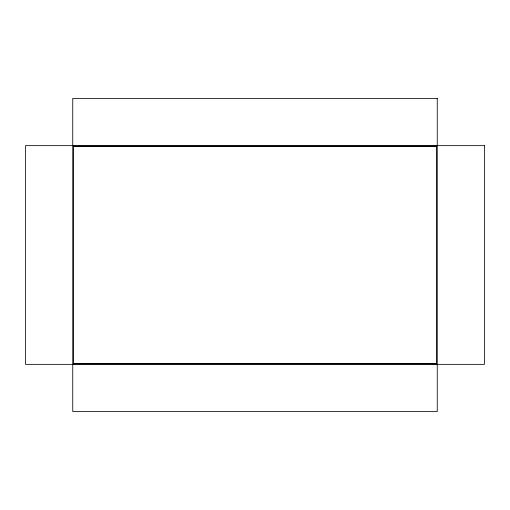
<?xml version="1.0" encoding="UTF-8"?>
<svg xmlns="http://www.w3.org/2000/svg" width="510" height="510" viewBox="0 0 510 510"><rect width="100%" height="100%" fill="white"/><g stroke="black" fill="none" stroke-linecap="round" stroke-linejoin="round"><path stroke-width="0.76" d="M73.548 146.185L436.452 146.185M73.51 146.408L436.49 146.408M73.51 363.592L436.49 363.592M73.548 363.815L436.452 363.815M436.49 145.65L436.49 364.35M73.51 145.65L73.51 364.35M437.248 98.398L72.751 98.398L72.751 411.602L437.248 411.602L437.248 98.398M484.5 145.65L25.5 145.65L25.5 364.35L484.5 364.35L484.5 145.65"/></g></svg>
